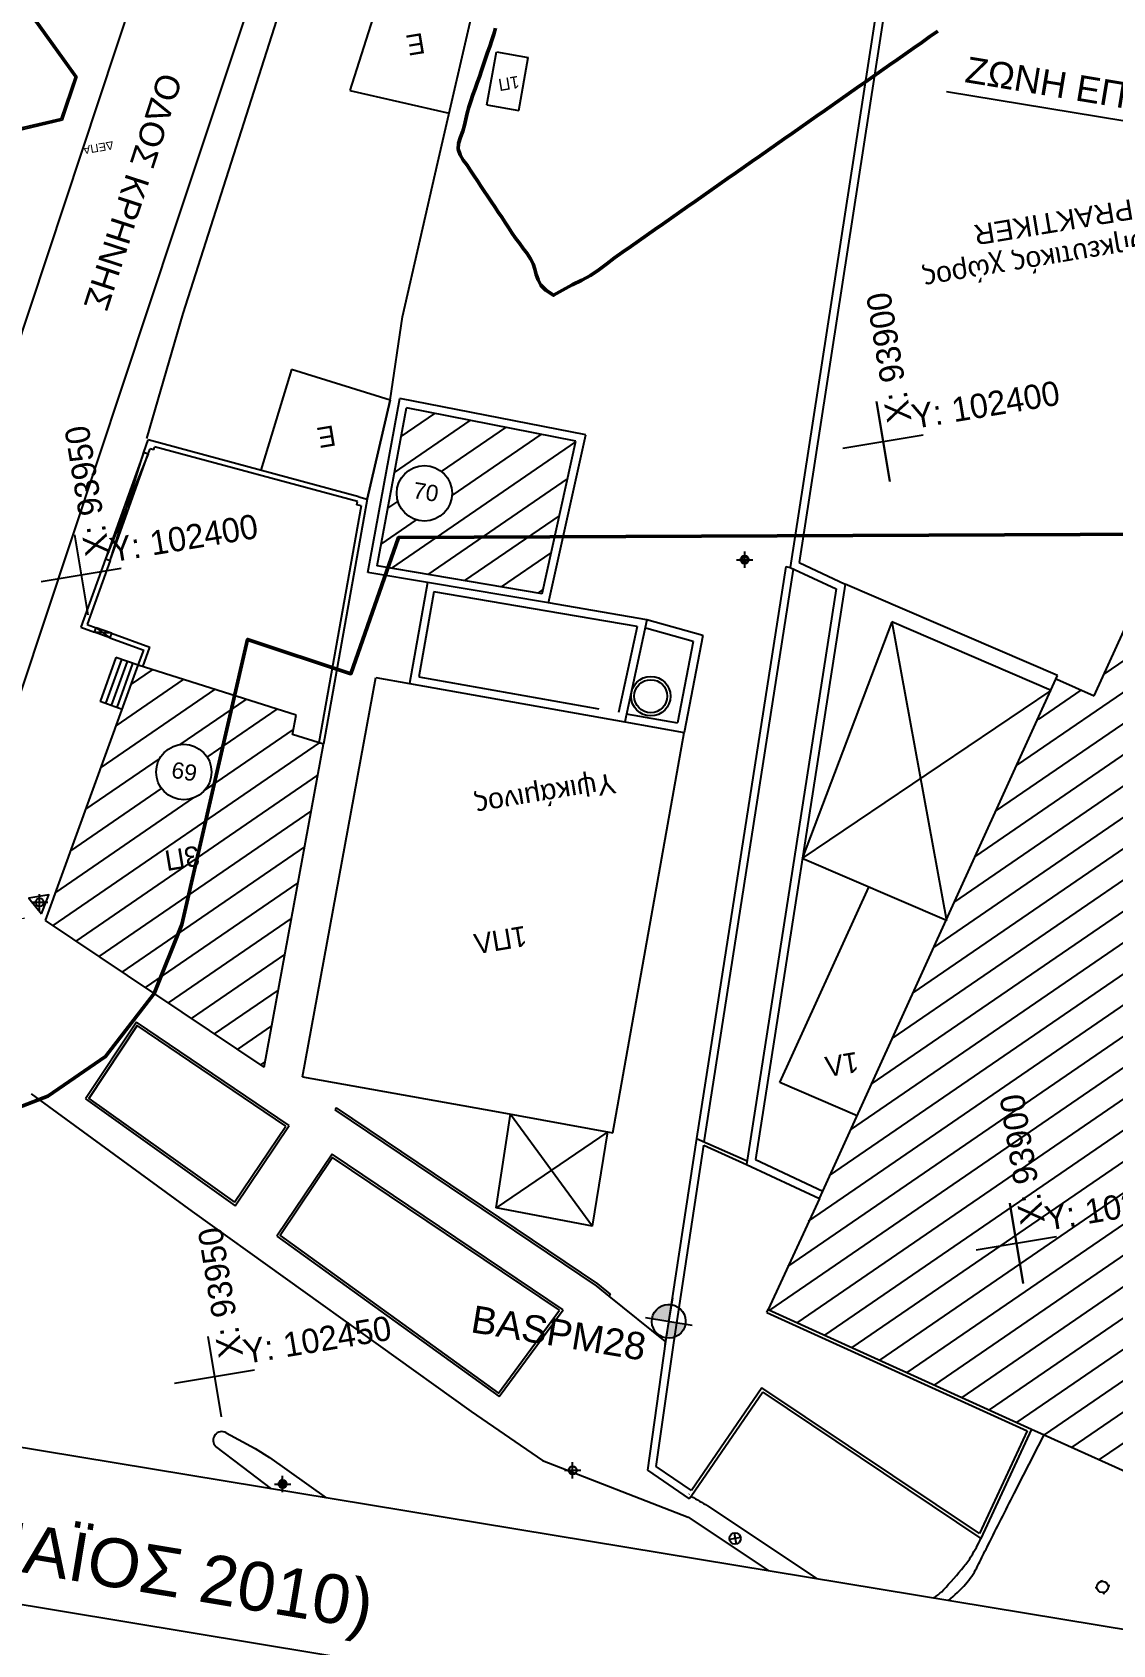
# Model space of a CAD drawing. Header units: metres. Extents: x 93017 to 94633, y 101979 to 102793.
# Drawn here: x 94083.48 to 94096.77, y 102336.74 to 102356.58 of the extents above; entities that cross this region are included whole.
import ezdxf
from ezdxf.enums import TextEntityAlignment as Align

# ---------------------------------------------------------------- set-up
doc = ezdxf.new("R2010")
doc.units = ezdxf.units.M
doc.header["$LTSCALE"] = 0.75
doc.header["$MEASUREMENT"] = 0
doc.header["$PDMODE"] = 34
doc.header["$PDSIZE"] = 0.1
doc.linetypes.add('DIAK3-2', pattern=[5, 3, -2])
for name, color, linetype in [('CG_BR', 253, 'Continuous'), ('CG_DIAF', 253, 'Continuous'), ('CG_FREATIO', 252, 'Continuous'), ('CG_KG', 253, 'KG'), ('CG_KR', 253, 'Continuous'), ('CG_KT', 253, 'Continuous'), ('CG_KTISMATA_TXT', 252, 'Continuous'), ('CG_MD', 253, 'Continuous'), ('CG_MD_FRA', 253, 'Continuous'), ('CG_MD_FRT', 253, 'Continuous'), ('CG_MD_FRT_FRA', 253, 'Continuous'), ('CG_MD_KT', 8, 'Continuous'), ('CG_SBL_BS', 253, 'Continuous'), ('CG_SBL_PR', 253, 'Continuous'), ('CG_SK', 253, 'Continuous'), ('CG_STA-KYK', 8, 'Continuous'), ('CG_STA-SHM', 8, 'Continuous'), ('CG_TRI', 253, 'Continuous'), ('CG_USER', 253, 'Continuous'), ('COREBOREHOLES', 6, 'Continuous'), ('GEOLOGY', 7, 'Continuous'), ('GSLAYER', 7, 'Continuous'), ('HATCH DIAKINDYNEYSHS', 112, 'Continuous'), ('KANABOS', 8, 'Continuous'), ('OTM Solid 252', 252, 'Continuous'), ('OTM Text 0.25', 2, 'Continuous'), ('OTM Title + Pinakida', 7, 'Continuous'), ('ΖΩΝΗ ΕΠΙΡΡΟΗΣ', 1, 'Continuous'), ('ΚΤΗΡΙΑ', 7, 'Continuous')]:
    doc.layers.add(name, color=color, linetype=linetype)
doc.styles.add('ARIAL', font='ARIAL.TTF')
doc.styles.add('Arial Greek', font='ARIAL.TTF')
doc.styles.add('GGCADPNT', font='ggcadpnt.shx')
doc.styles.add('GRSIMP', font='grsimp')
doc.styles.add('KTISMATA', font='win-sim.shx')
doc.linetypes.add('KG', pattern='A,5,-0.5,[114,OrizLt.shx,S=1,R=0,X=0,Y=0.5],-0.5', length=6)
doc.linetypes.add('P2', pattern='A,1e-05,[114,OrizLt.shx,S=0.5,R=0,X=0,Y=0],-0.5,[114,OrizLt.shx,S=1,R=0,X=0,Y=0],-0.5', length=1.00001)
doc.linetypes.add('P3', pattern='A,1e-05,[114,OrizLt.shx,S=0.5,R=0,X=0,Y=0],-0.5,[114,OrizLt.shx,S=0.5,R=0,X=0,Y=0],-0.5,[114,OrizLt.shx,S=1,R=0,X=0,Y=0],-0.5', length=1.50001)
pattern_1 = [(214.4408012, (109260.27855, 125634.61407), (0.1795635333, -0.2618457323), [])]

# ---------------------------------------------------------------- blocks, each defined once
blk = doc.blocks.new('SHM_TRI')
at = {"layer": 'CG_TRI'}
blk.add_point((0, 0), dxfattribs=at)
blk.add_3dface([(0, 1.6, 1000), (-1.39, -0.8, 1000), (1.39, -0.8, 1000)], dxfattribs=at)
at = {"layer": 'CG_TRI', "style": 'GGCADPNT'}
for tag, p, height in [('KOD', (2.3, 0.5), 1.4), ('H', (2.3, -1.5), 1.2)]:
    blk.add_attdef(tag, p, '', height=height, dxfattribs=at)
blk = doc.blocks.new('FR-FVT')
at = {"layer": 'CG_FREATIO'}
for p, q in [((100047.73, 96581.47), (100049.33, 96581.47)), ((100047.73, 96579.87), (100047.73, 96581.47)), ((100047.93, 96580.07), (100047.93, 96581.27)), ((100047.93, 96581.27), (100049.13, 96581.27)), ((100048.53, 96579.87), (100048.53, 96581.47)), ((100049.13, 96580.07), (100049.13, 96581.27)), ((100049.33, 96579.87), (100049.33, 96581.47)), ((100047.73, 96580.67), (100049.33, 96580.67)), ((100047.73, 96579.87), (100049.33, 96579.87)), ((100047.93, 96580.07), (100049.13, 96580.07))]:
    blk.add_line(p, q, dxfattribs=at)
at = {"layer": 'CG_USER'}
blk.add_point((100048.53, 96580.67), dxfattribs=at)
blk = doc.blocks.new('SHM_STA')
at = {"layer": 'CG_STA-KYK'}
blk.add_circle((0, 0), 0.4, dxfattribs=at)
at = {"layer": 'CG_STA-SHM'}
blk.add_point((0, 0), dxfattribs=at)
blk = doc.blocks.new('ARI_KAN')
at = {"layer": 'OTM Solid 252', "style": 'GRSIMP'}
blk.add_text('X:', height=1.5, rotation=90, dxfattribs=at).set_placement((1.2, 1), align=Align.MIDDLE_LEFT)
blk.add_text('Y:', height=1.5, dxfattribs=at).set_placement((2, 1.2), align=Align.MIDDLE_LEFT)
blk.add_attdef('X', text='', height=1.5, rotation=90, dxfattribs=at).set_placement((1.2, 3.5), align=Align.MIDDLE_LEFT)
blk.add_attdef('Y', text='', height=1.5, dxfattribs=at).set_placement((4.5, 1.2), align=Align.MIDDLE_LEFT)
blk = doc.blocks.new('cross')
at = {"layer": 'GEOLOGY', "color": 6}
for p, q in [((11345.511, -2144.538), (11345.511, -2149.538)), ((11343.011, -2147.038), (11348.011, -2147.038))]:
    blk.add_line(p, q, dxfattribs=at)

msp = doc.modelspace()

# ---------------------------------------------------------------- hatches: boundary and pattern name
at = {"layer": 'COREBOREHOLES'}
h = msp.add_hatch(color=5, dxfattribs=at)
edge = h.paths.add_edge_path()
edge.add_ellipse((94091.309, 102340.724), major_axis=(-0.121, 0.169), ratio=1, start_angle=-45, end_angle=45)
edge.add_line((94091.104, 102340.758), (94091.309, 102340.724))
edge.add_line((94091.309, 102340.724), (94091.343, 102340.929))
edge = h.paths.add_edge_path()
edge.add_ellipse((94091.309, 102340.724), major_axis=(-0.121, 0.169), ratio=1, start_angle=135, end_angle=225)
edge.add_line((94091.515, 102340.69), (94091.309, 102340.724))
edge.add_line((94091.309, 102340.724), (94091.276, 102340.519))
at = {"layer": 'HATCH DIAKINDYNEYSHS', "ltscale": 15}
h = msp.add_hatch(dxfattribs=at)
h.set_pattern_fill('ANSI31', color=256, scale=0.1, angle=529.4408, style=0)
h.set_pattern_definition(pattern_1)
h.paths.add_polyline_path([(94102.323, 102349.275, 1), (94102.996, 102349.387, 1)], flags=16)
h.paths.add_polyline_path([(94105.122, 102335.576), (94108.068, 102353.421), (94105.93, 102354.372), (94105.452, 102353.334), (94100.378, 102355.624), (94097.674, 102349.324), (94097.082, 102349.596), (94096.545, 102348.418), (94096.083, 102348.625), (94092.532, 102340.869), (94097.557, 102338.593), (94097.18, 102337.782), (94100.257, 102336.379)])
h = msp.add_hatch(dxfattribs=at)
h.set_pattern_fill('ANSI31', color=256, scale=0.1, angle=529.4408, style=0)
h.set_pattern_definition(pattern_1)
h.paths.add_polyline_path([(94083.641, 102345.654), (94084.976, 102344.759), (94085.32, 102345.608), (94085.968, 102348.42), (94084.782, 102348.795)])
h.paths.add_polyline_path([(94085.006, 102347.426, -1), (94085.679, 102347.538, -1)], flags=16)
h.paths.add_polyline_path([(94084.976, 102344.759), (94086.332, 102343.85), (94087.063, 102347.824), (94086.681, 102347.944), (94086.725, 102348.18), (94085.968, 102348.42), (94085.32, 102345.608)])
h.paths.add_polyline_path([(94087.723, 102350.019), (94087.854, 102349.997), (94087.984, 102350.367), (94089.907, 102350.376), (94090.168, 102351.551), (94088.082, 102351.961)])
h.paths.add_polyline_path([(94087.967, 102350.855, -1), (94088.64, 102350.967, -1)], flags=16)
h.paths.add_polyline_path([(94089.752, 102349.676), (94089.907, 102350.376), (94087.984, 102350.367), (94087.854, 102349.997)])
h.paths.add_polyline_path([(94085.53, 102347.373), (94085.147, 102347.309), (94085.097, 102347.609), (94085.48, 102347.673)], flags=8)
h.paths.add_polyline_path([(94085.578, 102346.653), (94085.009, 102346.558), (94085.07, 102346.188), (94085.64, 102346.283)], flags=24)
h.paths.add_polyline_path([(94088.553, 102350.812), (94088.174, 102350.749), (94088.124, 102351.049), (94088.503, 102351.112)], flags=8)

# ---------------------------------------------------------------- linework, layer by layer
at = {"color": 7, "ltscale": 0.1}
msp.add_line((94067.295, 102339.889), (94087.808, 102336.503), dxfattribs=at)
at = {"layer": 'CG_BR'}
for p, q in [((94094.052, 102349.33), (94092.952, 102346.418)), ((94096.013, 102348.485), (94094.052, 102349.33)), ((94094.725, 102345.655), (94092.952, 102346.418)), ((94092.676, 102343.663), (94093.77, 102346.066)), ((94093.627, 102343.253), (94092.676, 102343.663))]:
    msp.add_line(p, q, dxfattribs=at)
at = {"layer": 'CG_DIAF'}
for p, q in [((94089.185, 102342.119), (94089.361, 102343.273)), ((94089.361, 102343.273), (94090.371, 102341.894)), ((94090.561, 102343.054), (94089.185, 102342.119)), ((94090.371, 102341.894), (94090.561, 102343.054)), ((94090.371, 102341.894), (94089.185, 102342.119))]:
    msp.add_line(p, q, dxfattribs=at)
at = {"layer": 'CG_FREATIO'}
for p, q in [((94092.194, 102338.063), (94092.056, 102338.04)), ((94092.114, 102338.12), (94092.137, 102337.982)), ((94096.577, 102337.444), (94096.557, 102337.44)), ((94096.631, 102337.544), (94096.635, 102337.524)), ((94096.658, 102337.386), (94096.661, 102337.366)), ((94096.735, 102337.47), (94096.715, 102337.467))]:
    msp.add_line(p, q, dxfattribs=at)
for centre in [(94092.125, 102338.051), (94096.646, 102337.455)]:
    msp.add_circle(centre, 0.07, dxfattribs=at)
at = {"layer": 'CG_KG'}
for p, q in [((94085.334, 102353.123), (94086.995, 102358.323)), ((94088.469, 102354.987), (94088.964, 102357.142)), ((94088.033, 102353.081), (94088.469, 102354.987)), ((94084.888, 102351.584), (94085.334, 102353.123)), ((94087.88, 102352.058), (94088.033, 102353.081)), ((94087.599, 102350.839), (94087.88, 102352.058)), ((94096.092, 102348.669), (94093.478, 102349.795)), ((94091.271, 102340.474), (94090.575, 102341.035))]:
    msp.add_line(p, q, dxfattribs=at)
at = {"layer": 'CG_KR'}
for p, q in [((94085.241, 102354.193), (94086.891, 102359.158)), ((94085.102, 102358.179), (94082.529, 102350.42)), ((94083.491, 102356.755), (94084.005, 102356.037)), ((94083.506, 102356.767), (94084.028, 102356.04)), ((94084.005, 102356.037), (94083.83, 102355.52)), ((94084.028, 102356.04), (94083.845, 102355.504)), ((94083.83, 102355.52), (94083.264, 102355.386)), ((94083.845, 102355.504), (94083.28, 102355.369)), ((94083.647, 102349.389), (94085.241, 102354.193)), ((94082.484, 102345.907), (94083.647, 102349.389)), ((94084.759, 102344.405), (94084.133, 102343.459)), ((94086.64, 102343.134), (94084.759, 102344.405)), ((94083.465, 102343.521), (94085.445, 102342.076)), ((94084.133, 102343.459), (94085.976, 102342.146)), ((94085.976, 102342.146), (94086.64, 102343.134)), ((94085.968, 102342.189), (94086.598, 102343.126)), ((94087.166, 102342.78), (94086.486, 102341.772)), ((94090.009, 102340.866), (94087.166, 102342.78)), ((94085.445, 102342.076), (94088.878, 102339.614)), ((94086.486, 102341.772), (94089.222, 102339.8)), ((94089.222, 102339.8), (94090.009, 102340.866)), ((94088.878, 102339.614), (94089.755, 102339.012)), ((94086.059, 102338.938), (94085.736, 102339.185)), ((94085.864, 102339.353), (94086.219, 102339.158)), ((94086.219, 102339.158), (94086.399, 102339.046)), ((94086.399, 102339.046), (94087.096, 102338.552)), ((94089.755, 102339.012), (94091.55, 102338.314)), ((94086.42, 102338.664), (94086.059, 102338.938)), ((94091.787, 102338.453), (94093.136, 102337.555)), ((94091.55, 102338.314), (94092.539, 102337.653))]:
    msp.add_line(p, q, dxfattribs=at)
at = {"layer": 'CG_KR', "flags": 128}
for points in [[(94079.354, 102343.79, 0.000001), (94076.787, 102345.638, 0.000007)], [(94078.306, 102345.533, -0.000003), (94080.419, 102344.009, -0.000361)], [(94081.848, 102341.992, 0.000075), (94080.26, 102343.137, 0.000132)]]:
    msp.add_lwpolyline(points, format="xyb", dxfattribs=at)
at = {"layer": 'CG_KR'}
msp.add_lwpolyline([(94086.598, 102343.126), (94084.767, 102344.363), (94084.174, 102343.467), (94085.968, 102342.189)], dxfattribs=at)
msp.add_lwpolyline([(94089.967, 102340.859), (94087.174, 102342.738), (94086.527, 102341.78), (94089.216, 102339.841)], close=True, dxfattribs=at)
for points in [[(94094.752, 102337.288, 0.038147), (94094.963, 102337.493, 0.064634), (94095.098, 102337.691, 0.00072), (94095.135, 102337.764, -0.000251), (94095.239, 102337.972, -0.001224), (94095.559, 102338.604, -0.001068), (94095.928, 102339.326)], [(94091.587, 102338.567, -0.024637), (94091.787, 102338.453, -0.024637)], [(94094.563, 102337.319, 0.017916), (94094.599, 102337.342, 0.055177), (94094.688, 102337.418, 0.016715), (94094.94, 102337.706, 0.035128), (94095.034, 102337.837, 0.023216), (94095.15, 102338.051)]]:
    msp.add_lwpolyline(points, format="xyb", dxfattribs=at)
msp.add_arc((94085.811, 102339.26), 0.107, 60.2996, 224.9849, dxfattribs=at)
at = {"layer": 'CG_KT'}
for p, q in [((94087.899, 102357.482), (94087.384, 102355.868)), ((94089.071, 102355.69), (94089.189, 102356.344)), ((94089.189, 102356.344), (94089.58, 102356.275)), ((94089.463, 102355.621), (94089.58, 102356.275)), ((94087.384, 102355.868), (94088.606, 102355.587)), ((94089.071, 102355.69), (94089.463, 102355.621)), ((94086.669, 102352.435), (94086.291, 102351.194)), ((94087.88, 102352.058), (94086.669, 102352.435)), ((94087.606, 102349.937), (94088.002, 102352.079)), ((94090.288, 102351.629), (94088.002, 102352.079)), ((94087.88, 102352.058), (94087.599, 102350.839)), ((94089.829, 102349.562), (94090.288, 102351.629)), ((94088.339, 102349.814), (94087.606, 102349.937)), ((94088.339, 102349.814), (94088.118, 102348.573)), ((94089.829, 102349.562), (94088.339, 102349.814)), ((94091.039, 102349.353), (94089.829, 102349.562)), ((94096.545, 102348.418), (94097.082, 102349.596)), ((94091.039, 102349.353), (94090.769, 102348.1)), ((94091.727, 102349.161), (94091.039, 102349.353)), ((94091.727, 102349.161), (94091.497, 102347.97)), ((94083.641, 102345.654), (94084.782, 102348.795)), ((94086.725, 102348.18), (94084.782, 102348.795)), ((94086.803, 102343.73), (94087.706, 102348.646)), ((94087.706, 102348.646), (94088.118, 102348.573)), ((94088.118, 102348.573), (94090.769, 102348.1)), ((94093.164, 102342.234), (94096.092, 102348.669)), ((94096.083, 102348.625), (94096.545, 102348.418)), ((94086.681, 102347.944), (94086.725, 102348.18)), ((94090.769, 102348.1), (94091.497, 102347.97)), ((94087.063, 102347.824), (94086.681, 102347.944)), ((94090.62, 102343.043), (94091.497, 102347.97)), ((94086.332, 102343.85), (94087.063, 102347.824)), ((94086.332, 102343.85), (94083.641, 102345.654)), ((94086.803, 102343.73), (94089.164, 102343.309)), ((94089.164, 102343.309), (94090.62, 102343.043)), ((94093.164, 102342.234), (94092.532, 102340.869)), ((94095.771, 102339.398), (94095.928, 102339.326)), ((94095.928, 102339.326), (94097.557, 102338.593))]:
    msp.add_line(p, q, dxfattribs=at)
at = {"layer": 'CG_KT', "linetype": 'DIAK3-2'}
for p, q in [((94087.723, 102350.019), (94088.082, 102351.961)), ((94090.168, 102351.551), (94088.082, 102351.961)), ((94089.752, 102349.676), (94090.168, 102351.551)), ((94089.752, 102349.676), (94087.723, 102350.019)), ((94088.42, 102349.699), (94088.234, 102348.653)), ((94089.813, 102349.463), (94088.42, 102349.699)), ((94090.919, 102349.272), (94089.812, 102349.463)), ((94090.919, 102349.272), (94090.692, 102348.215)), ((94091.611, 102349.089), (94091.012, 102349.257)), ((94091.611, 102349.089), (94091.418, 102348.086)), ((94088.234, 102348.653), (94090.692, 102348.215)), ((94090.787, 102348.198), (94091.418, 102348.086))]:
    msp.add_line(p, q, dxfattribs=at)
at = {"layer": 'CG_KT'}
for radius in [0.243, 0.203]:
    msp.add_circle((94091.088, 102348.415), radius, dxfattribs=at)
at = {"layer": 'CG_MD'}
for p, q in [((94093.973, 102356.904), (94092.914, 102350.058)), ((94084.85, 102351.417), (94084.905, 102351.571)), ((94087.496, 102350.866), (94084.905, 102351.571)), ((94084.972, 102351.445), (94084.983, 102351.483)), ((94087.481, 102350.809), (94084.983, 102351.483)), ((94084.85, 102351.417), (94084.381, 102350.105)), ((94084.906, 102351.397), (94084.381, 102350.105)), ((94084.437, 102350.084), (94084.85, 102351.417)), ((94084.437, 102350.084), (94084.906, 102351.397)), ((94084.85, 102351.417), (94084.906, 102351.397)), ((94084.906, 102351.397), (94084.927, 102351.457)), ((94084.972, 102351.445), (94084.927, 102351.457)), ((94087.523, 102350.756), (94087.005, 102347.842)), ((94087.599, 102350.839), (94087.063, 102347.824)), ((94087.47, 102350.77), (94087.481, 102350.809)), ((94087.523, 102350.756), (94087.47, 102350.77)), ((94087.496, 102350.866), (94087.599, 102350.839)), ((94084.381, 102350.105), (94084.075, 102349.263)), ((94084.437, 102350.084), (94084.152, 102349.299)), ((94084.381, 102350.105), (94084.437, 102350.084)), ((94091.751, 102342.958), (94092.845, 102349.98)), ((94092.748, 102350.009), (94092.804, 102349.999)), ((94092.914, 102350.058), (94093.478, 102349.795)), ((94084.152, 102349.299), (94084.265, 102349.258)), ((94084.075, 102349.263), (94084.244, 102349.202)), ((94084.244, 102349.202), (94084.265, 102349.258)), ((94084.453, 102349.19), (94084.244, 102349.202)), ((94084.432, 102349.133), (94084.244, 102349.202)), ((94084.265, 102349.258), (94084.432, 102349.133)), ((94084.453, 102349.19), (94084.265, 102349.258)), ((94084.453, 102349.19), (94084.432, 102349.133)), ((94084.432, 102349.133), (94084.85, 102348.982)), ((94084.453, 102349.19), (94084.926, 102349.018)), ((94084.782, 102348.795), (94084.849, 102348.981)), ((94084.838, 102348.775), (94084.926, 102349.018)), ((94087.22, 102343.349), (94087.203, 102343.324)), ((94090.437, 102341.185), (94087.22, 102343.349)), ((94090.419, 102341.16), (94087.203, 102343.324)), ((94091.652, 102342.973), (94092.272, 102342.697)), ((94091.747, 102342.931), (94091.751, 102342.958)), ((94091.37, 102340.459), (94091.741, 102342.891)), ((94091.741, 102342.891), (94092.265, 102342.655)), ((94092.376, 102342.714), (94093.206, 102342.325)), ((94090.575, 102341.035), (94090.419, 102341.16)), ((94090.594, 102341.058), (94090.437, 102341.185)), ((94090.594, 102341.058), (94090.575, 102341.035)), ((94092.517, 102340.832), (94095.718, 102339.378)), ((94091.156, 102338.938), (94091.37, 102340.459)), ((94092.465, 102339.851), (94091.587, 102338.567)), ((94092.454, 102339.907), (94091.589, 102338.64)), ((94095.134, 102338.111), (94092.454, 102339.907)), ((94095.718, 102339.378), (94095.134, 102338.111)), ((94095.771, 102339.398), (94095.15, 102338.051)), ((94091.589, 102338.64), (94091.156, 102338.938)), ((94091.559, 102338.595), (94091.556, 102338.592)), ((94091.587, 102338.567), (94091.56, 102338.539))]:
    msp.add_line(p, q, dxfattribs=at)
at = {"layer": 'CG_MD', "flags": 128}
msp.add_lwpolyline([(94092.517, 102340.832), (94092.532, 102340.869)], dxfattribs=at)
at = {"layer": 'CG_MD_FRA'}
msp.add_line((94092.465, 102339.851), (94095.15, 102338.051), dxfattribs=at)
at = {"layer": 'CG_MD_FRT'}
for p, q in [((94092.748, 102350.009), (94091.652, 102342.973)), ((94092.804, 102349.999), (94093.368, 102349.737)), ((94093.368, 102349.737), (94092.265, 102342.655)), ((94093.478, 102349.795), (94092.376, 102342.714)), ((94091.652, 102342.973), (94091.271, 102340.474)), ((94092.265, 102342.655), (94093.164, 102342.234)), ((94091.271, 102340.474), (94091.048, 102338.891)), ((94091.048, 102338.891), (94091.56, 102338.539))]:
    msp.add_line(p, q, dxfattribs=at)
at = {"layer": 'CG_MD_FRT_FRA'}
msp.add_line((94093.874, 102356.919), (94092.804, 102349.999), dxfattribs=at)
at = {"layer": 'CG_MD_KT'}
msp.add_line((94092.532, 102340.869), (94095.771, 102339.398), dxfattribs=at)
at = {"layer": 'CG_SBL_BS', "flags": 128}
for points in [[(94094.052, 102349.33), (94094.725, 102345.655)], [(94092.952, 102346.418), (94096.013, 102348.485)]]:
    msp.add_lwpolyline(points, dxfattribs=at)
at = {"layer": 'CG_SBL_PR', "linetype": 'P2', "flags": 128}
for points in [[(94093.874, 102356.919), (94092.804, 102349.999)], [(94092.748, 102350.009), (94091.652, 102342.973)], [(94092.804, 102349.999), (94093.368, 102349.737)], [(94093.368, 102349.737), (94092.265, 102342.655)], [(94091.652, 102342.973), (94091.271, 102340.474)], [(94092.265, 102342.655), (94093.164, 102342.234)], [(94091.048, 102338.891), (94091.56, 102338.539)]]:
    msp.add_lwpolyline(points, dxfattribs=at)
at = {"layer": 'CG_SBL_PR', "linetype": 'P3', "flags": 128}
for points in [[(94091.271, 102340.474), (94091.048, 102338.891)], [(94092.465, 102339.851), (94095.15, 102338.051)]]:
    msp.add_lwpolyline(points, dxfattribs=at)
at = {"layer": 'CG_SK'}
for p, q in [((94084.506, 102348.891), (94084.312, 102348.348)), ((94084.782, 102348.795), (94084.506, 102348.891)), ((94084.575, 102348.867), (94084.381, 102348.324)), ((94084.644, 102348.843), (94084.45, 102348.3)), ((94084.713, 102348.819), (94084.519, 102348.276)), ((94084.585, 102348.253), (94084.312, 102348.348))]:
    msp.add_line(p, q, dxfattribs=at)
at = {"layer": 'COREBOREHOLES', "color": 5}
for p, q in [((94091.357, 102341.011), (94091.262, 102340.437)), ((94091.022, 102340.771), (94091.597, 102340.677))]:
    msp.add_line(p, q, dxfattribs=at)
msp.add_ellipse((94091.309, 102340.724), major_axis=(0.169, 0.121), ratio=1, start_param=5.497787, end_param=11.780972, dxfattribs=at)
at = {"layer": 'GSLAYER', "color": 1, "lineweight": 50, "flags": 128}
msp.add_lwpolyline([(94089.179, 102356.635), (94089.156, 102356.56), (94089.132, 102356.485), (94089.106, 102356.41), (94089.081, 102356.336), (94089.056, 102356.261), (94089.031, 102356.187), (94089.006, 102356.112), (94088.981, 102356.037), (94088.954, 102355.962), (94088.927, 102355.888), (94088.9, 102355.813), (94088.874, 102355.738), (94088.851, 102355.664), (94088.831, 102355.589), (94088.814, 102355.516), (94088.796, 102355.442), (94088.775, 102355.367), (94088.747, 102355.292), (94088.723, 102355.217), (94088.72, 102355.145), (94088.742, 102355.077), (94088.781, 102355.012), (94088.827, 102354.947), (94088.871, 102354.884), (94088.913, 102354.82), (94088.955, 102354.756), (94088.997, 102354.692), (94089.039, 102354.628), (94089.082, 102354.564), (94089.125, 102354.5), (94089.168, 102354.436), (94089.211, 102354.372), (94089.254, 102354.308), (94089.296, 102354.244), (94089.338, 102354.18), (94089.38, 102354.116), (94089.424, 102354.052), (94089.471, 102353.989), (94089.52, 102353.925), (94089.566, 102353.862), (94089.608, 102353.798), (94089.64, 102353.733), (94089.663, 102353.668), (94089.679, 102353.602), (94089.701, 102353.537), (94089.737, 102353.473), (94089.797, 102353.41), (94089.892, 102353.349), (94090.003, 102353.41), (94090.121, 102353.476), (94090.238, 102353.532), (94090.348, 102353.593), (94090.449, 102353.662), (94090.546, 102353.734), (94090.642, 102353.807), (94090.741, 102353.877), (94090.841, 102353.946), (94090.941, 102354.016), (94091.04, 102354.086), (94091.139, 102354.156), (94091.239, 102354.226), (94091.338, 102354.295), (94091.438, 102354.365), (94091.537, 102354.435), (94091.637, 102354.505), (94091.736, 102354.575), (94091.836, 102354.644), (94091.935, 102354.714), (94092.034, 102354.784), (94092.134, 102354.854), (94092.233, 102354.924), (94092.333, 102354.994), (94092.432, 102355.063), (94092.532, 102355.133), (94092.631, 102355.203), (94092.73, 102355.273), (94092.83, 102355.343), (94092.929, 102355.413), (94093.029, 102355.482), (94093.128, 102355.552), (94093.228, 102355.622), (94093.327, 102355.692), (94093.427, 102355.762), (94093.526, 102355.831), (94093.625, 102355.901), (94093.725, 102355.971), (94093.824, 102356.041), (94093.924, 102356.111), (94094.023, 102356.181), (94094.123, 102356.25), (94094.222, 102356.32), (94094.322, 102356.39), (94094.421, 102356.46), (94094.52, 102356.53), (94094.62, 102356.599)], dxfattribs=at)
at = {"layer": 'KANABOS'}
for p, q in [((94093.863, 102352.042), (94094.027, 102351.055)), ((94093.452, 102351.467), (94094.439, 102351.631)), ((94083.999, 102350.402), (94084.163, 102349.415)), ((94083.588, 102349.826), (94084.574, 102349.99)), ((94095.504, 102342.177), (94095.668, 102341.191)), ((94095.092, 102341.602), (94096.079, 102341.766)), ((94085.639, 102340.537), (94085.803, 102339.55)), ((94085.228, 102339.962), (94086.214, 102340.126))]:
    msp.add_line(p, q, dxfattribs=at)
at = {"layer": 'OTM Text 0.25', "color": 7, "ltscale": 0.5}
msp.add_lwpolyline([(94057.071, 102384.966), (94111.785, 102375.933), (94105.122, 102335.576), (94050.409, 102344.609)], close=True, dxfattribs=at)
at = {"layer": 'ΖΩΝΗ ΕΠΙΡΡΟΗΣ', "color": 6}
msp.add_line((94098.682, 102355.198), (94094.728, 102355.85), dxfattribs=at)
at = {"layer": 'ΖΩΝΗ ΕΠΙΡΡΟΗΣ', "color": 6, "lineweight": 50}
msp.add_lwpolyline([(94099.996, 102355.422), (94100.101, 102350.422), (94087.984, 102350.367), (94087.399, 102348.691), (94086.128, 102349.113), (94085.32, 102345.608), (94084.976, 102344.759), (94084.379, 102343.981), (94083.671, 102343.494), (94082.87, 102343.186), (94081.936, 102343.093), (94081.03, 102343.3), (94080.464, 102343.548), (94076.576, 102346.242), (94072.945, 102340.888)], dxfattribs=at)
at = {"layer": 'ΚΤΗΡΙΑ'}
for centre in [(94088.303, 102350.911), (94085.343, 102347.482)]:
    msp.add_circle(centre, 0.341, dxfattribs=at)

# ---------------------------------------------------------------- block references
at = {"layer": 'CG_FREATIO', "xscale": 0.05000000000190848, "yscale": 0.04999999998835847, "zscale": 0.05, "rotation": 143.0017839031724}
msp.add_blockref('FR-FVT', (100987.832, 103185.039), dxfattribs=at)
at = {"layer": 'CG_STA-SHM'}
for p, xscale, yscale, zscale, rotation in [((94092.244, 102350.094), 0.09000000000146238, 0.0891000000119675, 0.09000000000000001, 189.4408011572422), ((94090.127, 102338.891), 0.120000000013111, 0.1187999999965541, 0.12, 189.4408011610518)]:
    msp.add_blockref('SHM_STA', p, dxfattribs=dict(at, xscale=xscale, yscale=yscale, zscale=zscale, rotation=rotation))
at = {"layer": 'CG_TRI', "xscale": 0.09000000000146238, "yscale": 0.0891000000119675, "zscale": 0.09000000000000001, "rotation": 189.4408011572422}
msp.add_blockref('SHM_TRI', (94083.569, 102345.879), dxfattribs=at).add_auto_attribs({'KOD': 'T33'})
at = {"layer": 'GEOLOGY', "color": 33, "xscale": 0.2000000000122818, "yscale": 0.2000000000116415, "zscale": 0.2, "rotation": 9.440801161507581}
for p in [(91785.142, 102402.943), (91775.277, 102401.302), (91786.782, 102393.078), (91776.917, 102391.438)]:
    msp.add_blockref('cross', p, dxfattribs=at)
at = {"layer": 'KANABOS'}
ref = msp.add_blockref('ARI_KAN', (94093.945, 102351.549), dxfattribs=dict(at, xscale=0.2000000000122818, yscale=0.2000000000116415, zscale=0.2, rotation=9.440801161507581))
ref.add_attrib('X', '93900', dxfattribs={"layer": '0', "height": 0.3, "rotation": 99.4408, "style": 'GRSIMP'}).set_placement((94094.067, 102352.278), align=Align.MIDDLE_LEFT)
ref.add_attrib('Y', '102400', dxfattribs={"layer": '0', "height": 0.3, "rotation": 9.4408, "style": 'GRSIMP'}).set_placement((94094.794, 102351.933), align=Align.MIDDLE_LEFT)
ref = msp.add_blockref('ARI_KAN', (94084.081, 102349.908), dxfattribs=dict(at, xscale=0.2000000000122818, yscale=0.2000000000116415, zscale=0.2, rotation=9.440801161507581))
ref.add_attrib('X', '93950', dxfattribs={"layer": '0', "height": 0.3, "rotation": 99.4408, "style": 'GRSIMP'}).set_placement((94084.203, 102350.638), align=Align.MIDDLE_LEFT)
ref.add_attrib('Y', '102400', dxfattribs={"layer": '0', "height": 0.3, "rotation": 9.4408, "style": 'GRSIMP'}).set_placement((94084.929, 102350.293), align=Align.MIDDLE_LEFT)
ref = msp.add_blockref('ARI_KAN', (94095.586, 102341.684), dxfattribs=dict(at, xscale=0.2000000000122818, yscale=0.2000000000116415, zscale=0.2, rotation=9.440801161507581))
ref.add_attrib('X', '93900', dxfattribs={"layer": '0', "height": 0.3, "rotation": 99.4408, "style": 'GRSIMP'}).set_placement((94095.708, 102342.414), align=Align.MIDDLE_LEFT)
ref.add_attrib('Y', '102450', dxfattribs={"layer": '0', "height": 0.3, "rotation": 9.4408, "style": 'GRSIMP'}).set_placement((94096.434, 102342.068), align=Align.MIDDLE_LEFT)
ref = msp.add_blockref('ARI_KAN', (94085.721, 102340.044), dxfattribs=dict(at, xscale=0.2000000000122818, yscale=0.2000000000116415, zscale=0.2, rotation=9.440801161507581))
ref.add_attrib('X', '93950', dxfattribs={"layer": '0', "height": 0.3, "rotation": 99.4408, "style": 'GRSIMP'}).set_placement((94085.843, 102340.774), align=Align.MIDDLE_LEFT)
ref.add_attrib('Y', '102450', dxfattribs={"layer": '0', "height": 0.3, "rotation": 9.4408, "style": 'GRSIMP'}).set_placement((94086.57, 102340.428), align=Align.MIDDLE_LEFT)

# ---------------------------------------------------------------- texts
at = {"layer": 'CG_DIAF', "style": 'ARIAL'}
for s, height, rotation, p in [('ΟΔΟΣ ΚΡΗΝΗΣ', 0.3, 252.0402, (94085.043, 102356.106)), ('ΔΕΠΑ', 0.1, 189.4408, (94084.469, 102355.244)), ('PRAKTIKER', 0.25, 189.4408, (94097, 102354.532)), ('Αποθηκευτικός χώρος', 0.25, 189.4408, (94097.817, 102354.228))]:
    msp.add_text(s, height=height, rotation=rotation, dxfattribs=at).set_placement(p)
at = {"layer": 'CG_KTISMATA_TXT', "color": 9, "style": 'KTISMATA'}
msp.add_text('Ε', height=0.25, rotation=189.4408, dxfattribs=at).set_placement((94088.195, 102356.436), align=Align.MIDDLE_CENTER)
at = {"layer": 'CG_KTISMATA_TXT', "style": 'KTISMATA'}
for s, height, p in [('1Π', 0.15, (94089.342, 102355.954)), ('Ε', 0.25, (94087.098, 102351.608)), ('3Π', 0.25, (94085.324, 102346.421)), ('1ΠΛ', 0.25, (94089.238, 102345.415)), ('1Λ', 0.25, (94093.439, 102343.884))]:
    msp.add_text(s, height=height, rotation=189.4408, dxfattribs=at).set_placement(p, align=Align.MIDDLE_CENTER)
at = {"layer": 'CG_KTISMATA_TXT', "style": 'ARIAL'}
msp.add_text('Υψικάμινος', height=0.25, rotation=189.4408, dxfattribs=at).set_placement((94090.635, 102347.472))
at = {"layer": 'COREBOREHOLES', "color": 5, "insert": (94088.915, 102340.923), "char_height": 0.336, "width": 0.54167, "attachment_point": 1, "rotation": 350.6259, "style": 'ARIAL'}
msp.add_mtext('{\\fArial|b0|i0|c0|p34;BASPM28}', dxfattribs=at)
at = {"layer": 'OTM Title + Pinakida', "color": 7, "style": 'Arial Greek'}
msp.add_text('ΟΡΙΖΟΝΤΙΟΓΡΑΦΙΑ ΙΣΟΚΑΘΙΖΗΣΕΩΝ (ΜΑΪΟΣ 2010)', height=0.6, rotation=350.6259, dxfattribs=at).set_placement((94077.622, 102338.582), align=Align.CENTER)
at = {"layer": 'ΖΩΝΗ ΕΠΙΡΡΟΗΣ', "color": 6, "insert": (94094.993, 102356.288), "char_height": 0.32, "width": 4.8017, "attachment_point": 1, "rotation": 350.6259, "style": 'ARIAL'}
msp.add_mtext('{\\fArial|b0|i0|c161|p34;ΖΩΝΗ ΕΠΙΡΡΟΗΣ}', dxfattribs=at)
at = {"layer": 'ΚΤΗΡΙΑ', "color": 7, "char_height": 0.2, "width": 0.54167, "attachment_point": 1, "rotation": 350.6609, "style": 'ARIAL'}
for s, insert in [('{\\fArial|b0|i0|c161|p34;70}', (94088.184, 102351.052)), ('{\\fArial|b0|i0|c161|p34;69}', (94085.212, 102347.612))]:
    msp.add_mtext(s, dxfattribs=dict(at, insert=insert))

doc.saveas('drawing.dxf')
